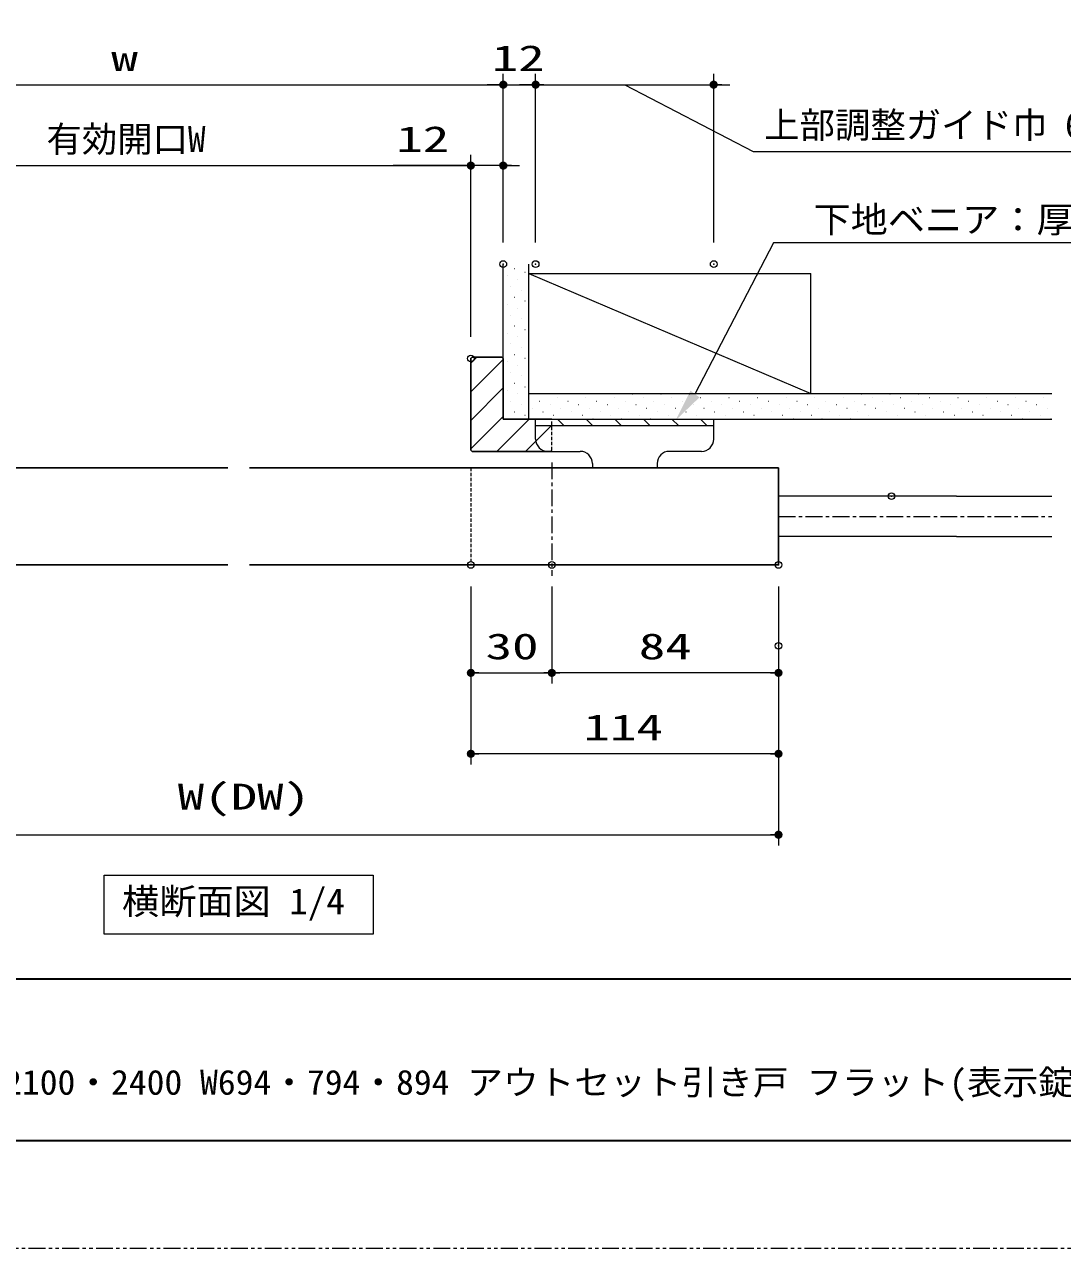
# Model space of a CAD drawing. Units: millimetres, scale not verified. Extents: x -1306 to 1306, y -607 to 607.
# Drawn here: x -833.2 to -448.6, y -594 to -140.3 of the extents above; entities that cross this region are included whole.
import ezdxf
from ezdxf.enums import TextEntityAlignment as Align

# ---------------------------------------------------------------- set-up
doc = ezdxf.new("R2010")
doc.units = ezdxf.units.MM
doc.header["$LTSCALE"] = 5
doc.header["$PDMODE"] = 32
doc.header["$PDSIZE"] = 2.5
for name, pattern in [('USER1', [0.375, 0.25, -0.125]), ('USER2', [2.5, 1.25, -0.25, 0.25, -0.25, 0.25, -0.25]), ('USER3', [2, 1.25, -0.25, 0.25, -0.25])]:
    doc.linetypes.add(name, pattern=pattern)
for name, color, linetype, lineweight in [('0-1_線(黄)', 2, 'Continuous', 15), ('0-2_点線(水)', 4, 'USER1', 9), ('0-3_ハッチング', 6, 'Continuous', 9), ('0-4_線(白)', 7, 'Continuous', 30), ('0-5_線(水)', 4, 'Continuous', 9), ('0-6_寸法線', 3, 'Continuous', 13), ('0-7_0', 3, 'Continuous', 25), ('0-8_DEFPOINTS', 7, 'Continuous', 5), ('0-9_陰線', 1, 'USER2', 9), ('0-A_中心線', 3, 'USER3', 9), ('0-E_点線(黄)', 2, 'USER1', 15), ('0-F_図面枠', 7, 'Continuous', 35)]:
    doc.layers.add(name, color=color, linetype=linetype, lineweight=lineweight)
doc.styles.add('ＭＳ ゴシック', font='')
doc.styles.get('ＭＳ ゴシック').set_extended_font_data('MS Gothic')

# ---------------------------------------------------------------- blocks, each defined once
blk = doc.blocks.new('_DOT')
at = {"layer": '0-7_0'}
blk.add_line((-2.5, 0), (-5, 0), dxfattribs=at)
for points in [[(0, 0), (-2.5, 0), (-2.48, 0.313)], [(0, 0), (-2.48, -0.313), (-2.5, 0)], [(0, 0), (-2.48, 0.313), (-2.421, 0.622)], [(0, 0), (-2.421, -0.622), (-2.48, -0.313)], [(0, 0), (-2.421, 0.622), (-2.324, 0.92)], [(0, 0), (-2.324, -0.92), (-2.421, -0.622)], [(0, 0), (-2.324, 0.92), (-2.191, 1.204)], [(0, 0), (-2.191, -1.204), (-2.324, -0.92)], [(0, 0), (-2.191, 1.204), (-2.023, 1.469)], [(0, 0), (-2.023, -1.469), (-2.191, -1.204)], [(0, 0), (-2.023, 1.469), (-1.822, 1.711)], [(0, 0), (-1.822, -1.711), (-2.023, -1.469)], [(0, 0), (-1.822, 1.711), (-1.594, 1.926)], [(0, 0), (-1.594, -1.926), (-1.822, -1.711)], [(0, 0), (-1.594, 1.926), (-1.34, 2.111)], [(0, 0), (-1.34, -2.111), (-1.594, -1.926)], [(0, 0), (-1.34, 2.111), (-1.064, 2.262)], [(0, 0), (-1.064, -2.262), (-1.34, -2.111)], [(0, 0), (-1.064, 2.262), (-0.773, 2.378)], [(0, 0), (-0.773, -2.378), (-1.064, -2.262)], [(0, 0), (-0.773, 2.378), (-0.468, 2.456)], [(0, 0), (-0.468, -2.456), (-0.773, -2.378)], [(0, 0), (-0.468, 2.456), (-0.157, 2.495)], [(0, 0), (-0.157, -2.495), (-0.468, -2.456)], [(0, 0), (-0.157, 2.495), (0.157, 2.495)], [(0, 0), (0.157, -2.495), (-0.157, -2.495)], [(0, 0), (0.157, 2.495), (0.468, 2.456)], [(0, 0), (0.468, 2.456), (0.773, 2.378)], [(0, 0), (0.773, 2.378), (1.064, 2.262)], [(0, 0), (1.064, 2.262), (1.34, 2.111)], [(0, 0), (1.34, 2.111), (1.594, 1.926)], [(0, 0), (1.594, 1.926), (1.822, 1.711)], [(0, 0), (1.822, 1.711), (2.023, 1.469)], [(0, 0), (2.023, 1.469), (2.191, 1.204)], [(0, 0), (2.191, 1.204), (2.324, 0.92)], [(0, 0), (2.324, 0.92), (2.421, 0.622)], [(0, 0), (2.421, 0.622), (2.48, 0.313)], [(0, 0), (2.48, 0.313), (2.5, 0)], [(0, 0), (0.468, -2.456), (0.157, -2.495)], [(0, 0), (0.773, -2.378), (0.468, -2.456)], [(0, 0), (1.064, -2.262), (0.773, -2.378)], [(0, 0), (1.34, -2.111), (1.064, -2.262)], [(0, 0), (1.594, -1.926), (1.34, -2.111)], [(0, 0), (1.822, -1.711), (1.594, -1.926)], [(0, 0), (2.023, -1.469), (1.822, -1.711)], [(0, 0), (2.191, -1.204), (2.023, -1.469)], [(0, 0), (2.324, -0.92), (2.191, -1.204)], [(0, 0), (2.421, -0.622), (2.324, -0.92)], [(0, 0), (2.48, -0.313), (2.421, -0.622)], [(0, 0), (2.5, 0), (2.48, -0.313)]]:
    blk.add_solid(points, dxfattribs=at)

msp = doc.modelspace()

# ---------------------------------------------------------------- linework, layer by layer
at = {"layer": '0-1_線(黄)'}
for p, q in [((-655.821, -286.642), (-655.821, -229.142)), ((-646.321, -286.642), (-646.321, -229.142)), ((-646.321, -232.642), (-541.821, -232.642)), ((-646.321, -277.142), (-452.571, -277.142)), ((-655.821, -286.642), (-452.571, -286.642)), ((-643.821, -289.142), (-643.821, -286.642)), ((-643.821, -294.042), (-643.821, -289.142)), ((-577.821, -289.142), (-643.821, -289.142)), ((-577.821, -289.142), (-577.821, -286.642)), ((-577.821, -294.042), (-577.821, -289.142)), ((-639.321, -298.542), (-638.221, -298.542)), ((-638.221, -298.542), (-627.28, -298.542)), ((-582.321, -298.542), (-594.28, -298.542)), ((-622.78, -303.042), (-622.78, -304.642)), ((-598.78, -303.042), (-598.78, -304.642))]:
    msp.add_line(p, q, dxfattribs=at)
msp.add_lwpolyline([(-646.321, -232.642), (-541.821, -277.142), (-541.821, -232.642)], dxfattribs=at)
msp.add_lwpolyline([(-803.672, -455.642), (-703.966, -455.642), (-703.966, -477.477), (-803.672, -477.477)], close=True, dxfattribs=at)
for centre, start, end in [((-639.321, -294.042), 180, 270), ((-582.321, -294.042), 270, 0), ((-627.28, -303.042), 0, 90), ((-594.28, -303.042), 90, 180)]:
    msp.add_arc(centre, 4.5, start, end, dxfattribs=at)
at = {"layer": '0-2_点線(水)'}
for q in [(-637.821, -286.642), (-638.321, -298.642)]:
    msp.add_line((-637.821, -298.142), q, dxfattribs=at)
at = {"layer": '0-3_ハッチング'}
for p, q in [((-655.715, -229.507), (-655.665, -229.507)), ((-651.737, -230.833), (-651.687, -230.833)), ((-654.389, -233.485), (-654.339, -233.485)), ((-650.412, -234.811), (-650.362, -234.811)), ((-647.76, -232.159), (-647.71, -232.159)), ((-655.715, -240.114), (-655.665, -240.114)), ((-653.063, -237.462), (-653.013, -237.462)), ((-649.086, -238.788), (-649.036, -238.788)), ((-646.434, -236.136), (-646.384, -236.136)), ((-654.389, -244.091), (-654.339, -244.091)), ((-651.737, -241.44), (-651.687, -241.44)), ((-647.76, -242.765), (-647.71, -242.765)), ((-653.063, -248.069), (-653.013, -248.069)), ((-650.412, -245.417), (-650.362, -245.417)), ((-649.086, -249.395), (-649.036, -249.395)), ((-646.434, -246.743), (-646.384, -246.743)), ((-655.715, -250.72), (-655.665, -250.72)), ((-651.737, -252.046), (-651.687, -252.046)), ((-647.76, -253.372), (-647.71, -253.372)), ((-654.389, -254.698), (-654.339, -254.698)), ((-650.412, -256.024), (-650.362, -256.024)), ((-646.434, -257.35), (-646.384, -257.35)), ((-655.715, -261.327), (-655.665, -261.327)), ((-653.063, -258.675), (-653.013, -258.675)), ((-651.737, -262.653), (-651.687, -262.653)), ((-649.086, -260.001), (-649.036, -260.001)), ((-667.821, -265.839), (-665.625, -263.642)), ((-667.821, -276.445), (-655.821, -264.445)), ((-654.389, -265.304), (-654.339, -265.304)), ((-650.412, -266.63), (-650.362, -266.63)), ((-647.76, -263.979), (-647.71, -263.979)), ((-655.715, -271.934), (-655.665, -271.934)), ((-653.063, -269.282), (-653.013, -269.282)), ((-649.086, -270.608), (-649.036, -270.608)), ((-646.434, -267.956), (-646.384, -267.956)), ((-667.821, -287.052), (-655.821, -275.052)), ((-654.389, -275.911), (-654.339, -275.911)), ((-651.737, -273.259), (-651.687, -273.259)), ((-647.76, -274.585), (-647.71, -274.585)), ((-653.063, -279.889), (-653.013, -279.889)), ((-650.412, -277.237), (-650.362, -277.237)), ((-649.086, -281.214), (-649.036, -281.214)), ((-646.434, -278.563), (-646.384, -278.563)), ((-642.457, -279.889), (-642.407, -279.889)), ((-639.805, -277.237), (-639.755, -277.237)), ((-638.479, -281.214), (-638.429, -281.214)), ((-635.828, -278.563), (-635.778, -278.563)), ((-631.85, -279.889), (-631.8, -279.889)), ((-629.198, -277.237), (-629.148, -277.237)), ((-627.873, -281.214), (-627.823, -281.214)), ((-625.221, -278.563), (-625.171, -278.563)), ((-621.243, -279.889), (-621.193, -279.889)), ((-618.592, -277.237), (-618.542, -277.237)), ((-617.266, -281.214), (-617.216, -281.214)), ((-614.614, -278.563), (-614.564, -278.563)), ((-610.637, -279.889), (-610.587, -279.889)), ((-607.985, -277.237), (-607.935, -277.237)), ((-606.659, -281.214), (-606.609, -281.214)), ((-604.008, -278.563), (-603.958, -278.563)), ((-600.03, -279.889), (-599.98, -279.889)), ((-597.379, -277.237), (-597.329, -277.237)), ((-596.053, -281.214), (-596.003, -281.214)), ((-593.401, -278.563), (-593.351, -278.563)), ((-589.424, -279.889), (-589.374, -279.889)), ((-586.772, -277.237), (-586.722, -277.237)), ((-585.446, -281.214), (-585.396, -281.214)), ((-582.795, -278.563), (-582.745, -278.563)), ((-578.817, -279.889), (-578.767, -279.889)), ((-576.165, -277.237), (-576.115, -277.237)), ((-574.84, -281.214), (-574.79, -281.214)), ((-572.188, -278.563), (-572.138, -278.563)), ((-568.21, -279.889), (-568.16, -279.889)), ((-565.559, -277.237), (-565.509, -277.237)), ((-564.233, -281.214), (-564.183, -281.214)), ((-561.581, -278.563), (-561.531, -278.563)), ((-557.604, -279.889), (-557.554, -279.889)), ((-554.952, -277.237), (-554.902, -277.237)), ((-553.626, -281.214), (-553.576, -281.214)), ((-550.975, -278.563), (-550.925, -278.563)), ((-546.997, -279.889), (-546.947, -279.889)), ((-544.346, -277.237), (-544.296, -277.237)), ((-543.02, -281.214), (-542.97, -281.214)), ((-540.368, -278.563), (-540.318, -278.563)), ((-536.391, -279.889), (-536.341, -279.889)), ((-533.739, -277.237), (-533.689, -277.237)), ((-532.413, -281.214), (-532.363, -281.214)), ((-529.762, -278.563), (-529.712, -278.563)), ((-525.784, -279.889), (-525.734, -279.889)), ((-523.132, -277.237), (-523.082, -277.237)), ((-521.807, -281.214), (-521.757, -281.214)), ((-519.155, -278.563), (-519.105, -278.563)), ((-515.177, -279.889), (-515.127, -279.889)), ((-512.526, -277.237), (-512.476, -277.237)), ((-511.2, -281.214), (-511.15, -281.214)), ((-508.548, -278.563), (-508.498, -278.563)), ((-504.571, -279.889), (-504.521, -279.889)), ((-501.919, -277.237), (-501.869, -277.237)), ((-500.593, -281.214), (-500.543, -281.214)), ((-497.942, -278.563), (-497.892, -278.563)), ((-493.964, -279.889), (-493.914, -279.889)), ((-491.313, -277.237), (-491.263, -277.237)), ((-489.987, -281.214), (-489.937, -281.214)), ((-487.335, -278.563), (-487.285, -278.563)), ((-483.358, -279.889), (-483.308, -279.889)), ((-480.706, -277.237), (-480.656, -277.237)), ((-479.38, -281.214), (-479.33, -281.214)), ((-476.729, -278.563), (-476.679, -278.563)), ((-472.751, -279.889), (-472.701, -279.889)), ((-470.099, -277.237), (-470.049, -277.237)), ((-468.774, -281.214), (-468.724, -281.214)), ((-466.122, -278.563), (-466.072, -278.563)), ((-462.144, -279.889), (-462.094, -279.889)), ((-459.493, -277.237), (-459.443, -277.237)), ((-458.167, -281.214), (-458.117, -281.214)), ((-455.515, -278.563), (-455.465, -278.563)), ((-667.821, -297.658), (-655.821, -285.658)), ((-655.715, -282.54), (-655.665, -282.54)), ((-651.737, -283.866), (-651.687, -283.866)), ((-647.76, -285.192), (-647.71, -285.192)), ((-645.108, -282.54), (-645.058, -282.54)), ((-641.131, -283.866), (-641.081, -283.866)), ((-637.153, -285.192), (-637.103, -285.192)), ((-634.502, -282.54), (-634.452, -282.54)), ((-630.524, -283.866), (-630.474, -283.866)), ((-626.547, -285.192), (-626.497, -285.192)), ((-623.895, -282.54), (-623.845, -282.54)), ((-619.918, -283.866), (-619.868, -283.866)), ((-615.94, -285.192), (-615.89, -285.192)), ((-613.289, -282.54), (-613.239, -282.54)), ((-609.311, -283.866), (-609.261, -283.866)), ((-605.334, -285.192), (-605.284, -285.192)), ((-602.682, -282.54), (-602.632, -282.54)), ((-598.704, -283.866), (-598.654, -283.866)), ((-594.727, -285.192), (-594.677, -285.192)), ((-592.075, -282.54), (-592.025, -282.54)), ((-588.098, -283.866), (-588.048, -283.866)), ((-584.12, -285.192), (-584.07, -285.192)), ((-581.469, -282.54), (-581.419, -282.54)), ((-577.491, -283.866), (-577.441, -283.866)), ((-573.514, -285.192), (-573.464, -285.192)), ((-570.862, -282.54), (-570.812, -282.54)), ((-566.885, -283.866), (-566.835, -283.866)), ((-562.907, -285.192), (-562.857, -285.192)), ((-560.256, -282.54), (-560.206, -282.54)), ((-556.278, -283.866), (-556.228, -283.866)), ((-552.301, -285.192), (-552.251, -285.192)), ((-549.649, -282.54), (-549.599, -282.54)), ((-545.671, -283.866), (-545.621, -283.866)), ((-541.694, -285.192), (-541.644, -285.192)), ((-539.042, -282.54), (-538.992, -282.54)), ((-535.065, -283.866), (-535.015, -283.866)), ((-531.087, -285.192), (-531.037, -285.192)), ((-528.436, -282.54), (-528.386, -282.54)), ((-524.458, -283.866), (-524.408, -283.866)), ((-520.481, -285.192), (-520.431, -285.192)), ((-517.829, -282.54), (-517.779, -282.54)), ((-513.852, -283.866), (-513.802, -283.866)), ((-509.874, -285.192), (-509.824, -285.192)), ((-507.223, -282.54), (-507.173, -282.54)), ((-503.245, -283.866), (-503.195, -283.866)), ((-499.268, -285.192), (-499.218, -285.192)), ((-496.616, -282.54), (-496.566, -282.54)), ((-492.638, -283.866), (-492.588, -283.866)), ((-488.661, -285.192), (-488.611, -285.192)), ((-486.009, -282.54), (-485.959, -282.54)), ((-482.032, -283.866), (-481.982, -283.866)), ((-478.054, -285.192), (-478.004, -285.192)), ((-475.403, -282.54), (-475.353, -282.54)), ((-471.425, -283.866), (-471.375, -283.866)), ((-467.448, -285.192), (-467.398, -285.192)), ((-464.796, -282.54), (-464.746, -282.54)), ((-460.819, -283.866), (-460.769, -283.866)), ((-456.841, -285.192), (-456.791, -285.192)), ((-454.19, -282.54), (-454.14, -282.54)), ((-658.198, -298.642), (-646.198, -286.642)), ((-654.389, -286.518), (-654.339, -286.518)), ((-643.783, -286.518), (-643.733, -286.518)), ((-643.754, -294.805), (-638.092, -289.142)), ((-638.092, -289.142), (-637.821, -288.872)), ((-633.225, -289.142), (-635.725, -286.642)), ((-633.176, -286.518), (-633.126, -286.518)), ((-622.619, -289.142), (-625.119, -286.642)), ((-622.569, -286.518), (-622.519, -286.518)), ((-612.012, -289.142), (-614.512, -286.642)), ((-611.963, -286.518), (-611.913, -286.518)), ((-601.405, -289.142), (-603.905, -286.642)), ((-601.356, -286.518), (-601.306, -286.518)), ((-590.799, -289.142), (-593.299, -286.642)), ((-590.75, -286.518), (-590.7, -286.518)), ((-580.192, -289.142), (-582.692, -286.642)), ((-580.143, -286.518), (-580.093, -286.518)), ((-569.536, -286.518), (-569.486, -286.518)), ((-558.93, -286.518), (-558.88, -286.518)), ((-548.323, -286.518), (-548.273, -286.518)), ((-537.717, -286.518), (-537.667, -286.518)), ((-527.11, -286.518), (-527.06, -286.518)), ((-516.503, -286.518), (-516.453, -286.518)), ((-505.897, -286.518), (-505.847, -286.518)), ((-495.29, -286.518), (-495.24, -286.518)), ((-484.683, -286.518), (-484.633, -286.518)), ((-474.077, -286.518), (-474.027, -286.518)), ((-463.47, -286.518), (-463.42, -286.518)), ((-452.864, -286.518), (-452.814, -286.518)), ((-647.592, -298.642), (-643.754, -294.805))]:
    msp.add_line(p, q, dxfattribs=at)
at = {"layer": '0-4_線(白)'}
for p, q in [((-667.821, -264.142), (-667.321, -263.642)), ((-667.821, -264.142), (-667.821, -298.142)), ((-656.321, -263.642), (-667.321, -263.642)), ((-655.821, -264.142), (-656.321, -263.642)), ((-655.821, -264.142), (-655.821, -286.642)), ((-637.821, -286.642), (-655.821, -286.642)), ((-667.321, -298.642), (-667.821, -298.142)), ((-667.321, -298.642), (-638.321, -298.642)), ((-757.819, -304.642), (-953.821, -304.642)), ((-553.817, -304.642), (-749.819, -304.642)), ((-553.817, -304.642), (-553.817, -340.642)), ((-757.819, -340.642), (-953.821, -340.642)), ((-553.817, -340.642), (-749.819, -340.642))]:
    msp.add_line(p, q, dxfattribs=at)
at = {"layer": '0-5_線(水)'}
for p, q in [((-487.871, -315.142), (-553.817, -315.142)), ((-487.871, -315.142), (-452.571, -315.142)), ((-487.871, -330.142), (-553.817, -330.142)), ((-487.871, -330.142), (-452.571, -330.142)), ((-453.623, -330.142), (-452.571, -330.142))]:
    msp.add_line(p, q, dxfattribs=at)
msp.add_point((-511.965, -315.142), dxfattribs=at)
at = {"layer": '0-6_寸法線'}
for p, q in [((-655.821, -221.142), (-655.821, -158.642)), ((-655.821, -221.142), (-655.821, -158.642)), ((-643.821, -221.142), (-643.821, -158.642)), ((-643.821, -221.142), (-643.821, -158.642)), ((-577.821, -221.142), (-577.821, -158.642)), ((-932.821, -162.642), (-658.821, -162.642)), ((-658.821, -162.642), (-661.821, -162.642)), ((-655.821, -162.642), (-643.821, -162.642)), ((-646.821, -162.642), (-649.821, -162.642)), ((-643.821, -162.642), (-577.821, -162.642)), ((-643.821, -162.642), (-577.821, -162.642)), ((-640.821, -162.642), (-637.821, -162.642)), ((-574.821, -162.642), (-571.821, -162.642)), ((-667.821, -256.142), (-667.821, -188.642)), ((-667.821, -256.142), (-667.821, -188.642)), ((-655.821, -221.142), (-655.821, -188.642)), ((-920.821, -192.642), (-670.821, -192.642)), ((-670.821, -192.642), (-696.583, -192.642)), ((-655.821, -192.642), (-667.821, -192.642)), ((-652.821, -192.642), (-649.821, -192.642)), ((-667.821, -348.642), (-667.821, -414.642)), ((-667.821, -348.642), (-667.821, -384.642)), ((-637.821, -348.642), (-637.821, -384.642)), ((-637.821, -348.642), (-637.821, -384.642)), ((-553.817, -348.642), (-553.817, -384.642)), ((-664.821, -380.642), (-640.821, -380.642)), ((-556.817, -380.642), (-634.821, -380.642)), ((-553.817, -378.642), (-553.817, -444.642)), ((-553.817, -378.642), (-553.817, -414.642)), ((-556.817, -410.642), (-664.821, -410.642)), ((-950.821, -440.642), (-556.817, -440.642))]:
    msp.add_line(p, q, dxfattribs=at)
for points in [[(-610.821, -162.642), (-563.157, -187.445), (-431.538, -187.445)], [(-404.245, -221.271), (-555.659, -221.271), (-584.783, -277.297)]]:
    msp.add_lwpolyline(points, dxfattribs=at)
msp.add_solid([(-591.884, -286.97), (-586.463, -276.064), (-583.103, -278.53)], dxfattribs=at)
at = {"layer": '0-8_DEFPOINTS'}
for p in [(-655.821, -162.642), (-643.821, -162.642), (-577.821, -162.642), (-667.821, -192.642), (-655.821, -192.642), (-655.821, -229.142), (-643.821, -229.142), (-577.821, -229.142), (-667.821, -264.142), (-667.821, -340.642), (-667.821, -340.642), (-637.821, -340.642), (-637.821, -340.642), (-553.817, -340.642), (-553.817, -370.642), (-553.817, -370.642), (-637.821, -380.642), (-637.821, -380.642), (-667.821, -410.642), (-553.817, -440.642)]:
    msp.add_point(p, dxfattribs=at)
at = {"layer": '0-9_陰線', "color": 4}
msp.add_line((387.036, -594), (-1292.964, -594), dxfattribs=at)
at = {"layer": '0-A_中心線'}
for p, q in [((-637.821, -302.642), (-637.821, -344.642)), ((-553.817, -322.642), (-452.571, -322.642))]:
    msp.add_line(p, q, dxfattribs=at)
at = {"layer": '0-E_点線(黄)'}
msp.add_line((-667.821, -304.642), (-667.821, -340.642), dxfattribs=at)
at = {"layer": '0-F_図面枠'}
msp.add_line((-1252.964, -494), (347.036, -494), dxfattribs=at)
msp.add_lwpolyline([(-1252.964, -554), (347.036, -554), (347.036, 554), (-1252.964, 554)], close=True, dxfattribs=at)

# ---------------------------------------------------------------- block references
at = {"layer": '0-6_寸法線', "xscale": 0.6, "yscale": 0.6}
for p in [(-655.821, -162.642), (-655.821, -162.642), (-643.821, -162.642), (-667.821, -192.642), (-667.821, -192.642), (-637.821, -380.642), (-553.817, -380.642), (-553.817, -410.642), (-553.817, -440.642)]:
    msp.add_blockref('_DOT', p, dxfattribs=at)
at = {"layer": '0-6_寸法線', "xscale": 0.6, "yscale": 0.6, "rotation": 180}
for p in [(-643.821, -162.642), (-577.821, -162.642), (-655.821, -192.642), (-667.821, -380.642), (-637.821, -380.642), (-667.821, -410.642)]:
    msp.add_blockref('_DOT', p, dxfattribs=at)

# ---------------------------------------------------------------- texts
at = {"layer": '0-1_線(黄)', "style": 'ＭＳ ゴシック', "width": 1.05}
msp.add_text('横断面図 1/4', height=9.621, dxfattribs=at).set_placement((-797.096, -473.021), align=Align.BOTTOM_LEFT)
at = {"layer": '0-6_寸法線', "style": 'ＭＳ ゴシック'}
for s, height, width, p in [('12', 9.604, 1.5, (-660.059, -160.493)), ('w', 9.604, 1.5, (-801.059, -160.493)), ('12', 9.604, 1.5, (-695.44, -190.493)), ('下地ベニア：厚み2.7mm', 9.621, 1.05, (-540.859, -220.321)), ('30', 9.604, 1.5, (-662.345, -378.493)), ('84', 9.604, 1.5, (-605.581, -378.493)), ('114', 9.604, 1.5, (-626.057, -408.493)), ('W(DW)', 9.604, 1.5, (-776.438, -434.207))]:
    msp.add_text(s, height=height, dxfattribs=dict(at, width=width)).set_placement(p, align=Align.BOTTOM_LEFT)
for s, height, p in [('上部調整ガイド巾 66', 9.621, (-559.157, -185.295)), ('有効開口W', 9.604, (-825.059, -190.493))]:
    msp.add_text(s, height=height, dxfattribs=at).set_placement(p, align=Align.BOTTOM_LEFT)
at = {"layer": '0-F_図面枠', "style": 'ＭＳ ゴシック', "width": 1.05}
msp.add_text('CFP H2100・2400 W694・794・894 アウトセット引き戸 フラット(表示錠) 枠あり 標準埋込レール', height=9.236, dxfattribs=at).set_placement((-873.76, -539.776), align=Align.BOTTOM_LEFT)

doc.saveas('drawing.dxf')
